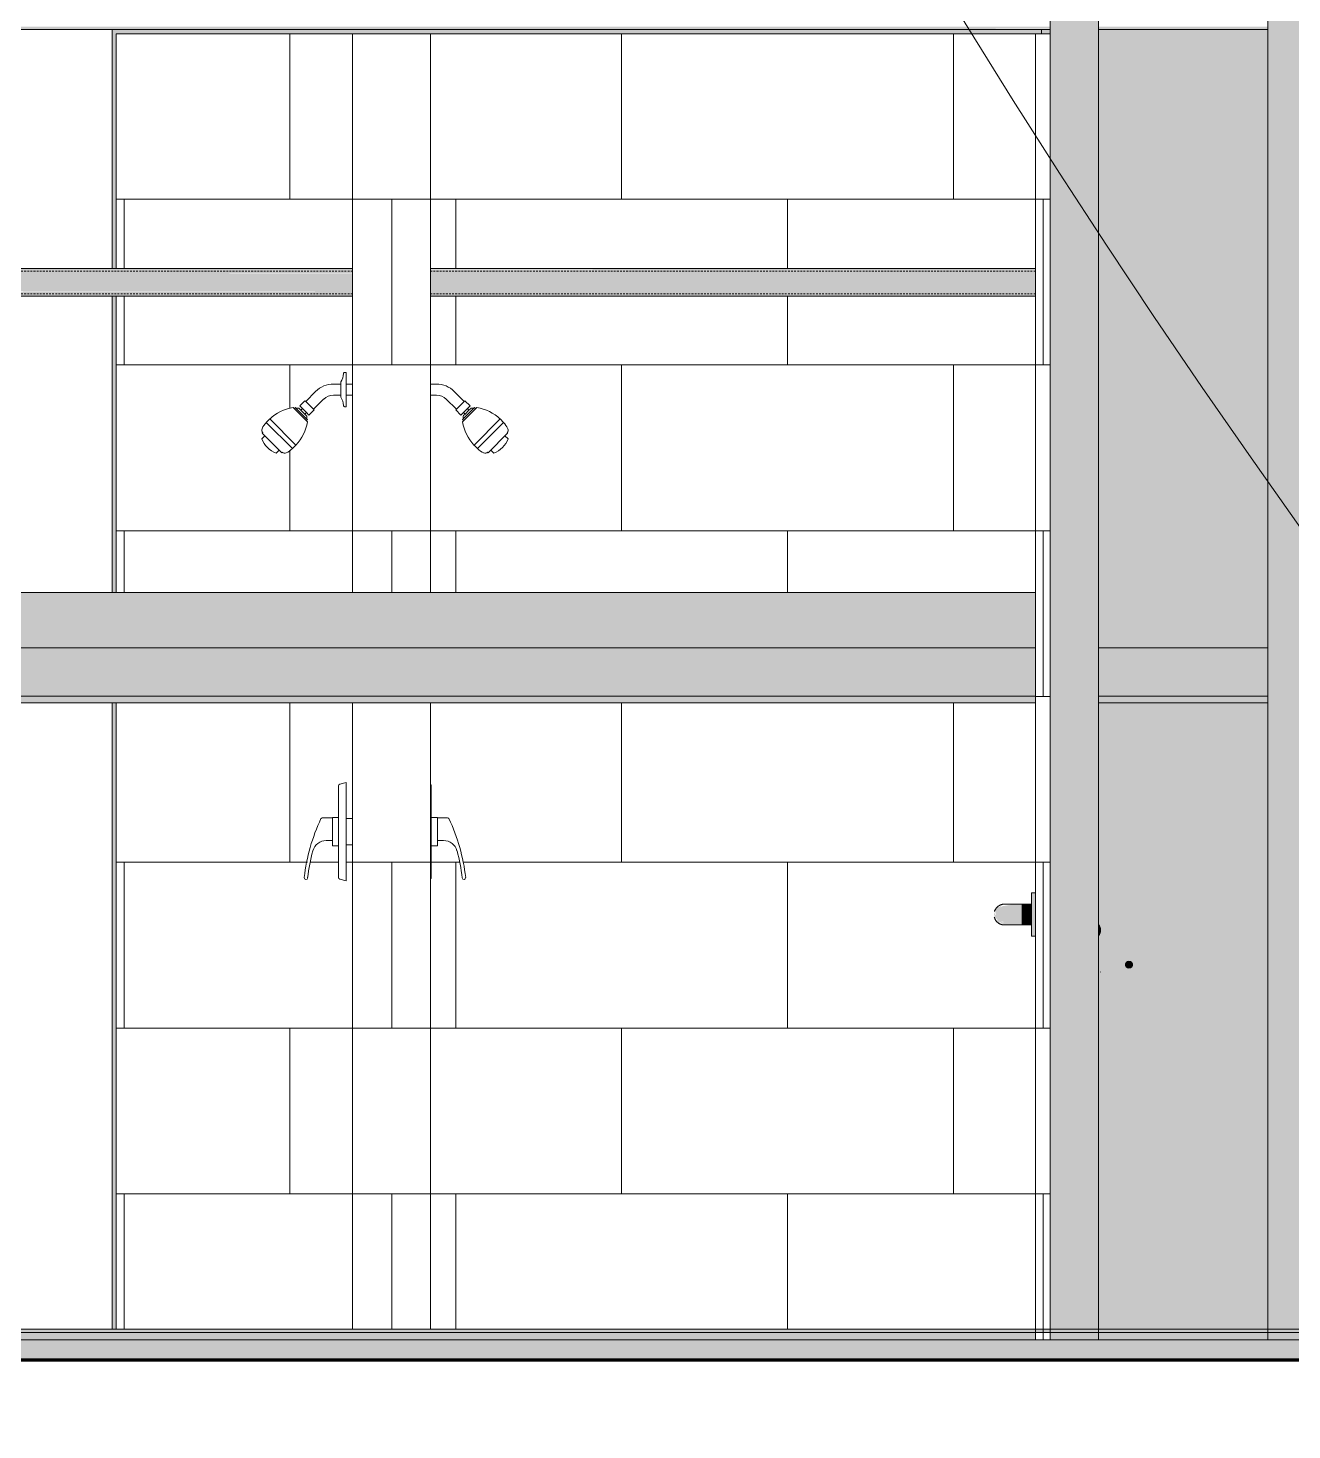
# Model space of a CAD drawing. Header units: inches. Extents: x 20426 to 36845, y -248 to 750.
# Drawn here: x 27361.4 to 27452.8, y -5.1 to 96.4 of the extents above; entities that cross this region are included whole.
import ezdxf

# ---------------------------------------------------------------- set-up
doc = ezdxf.new("R2010")
doc.units = ezdxf.units.IN
doc.header["$MEASUREMENT"] = 0
for name, pattern in [('Grid Line 1_2_', [0.875, 0.5, -0.125, 0.125, -0.125]), ('Grid Line 1_2__2_', [0.875, 0.5, -0.125, 0.125, -0.125]), ('Hidden 1_8__2_', [0.1875, 0.125, -0.0625])]:
    doc.linetypes.add(name, pattern=pattern)
for name, color, linetype, lineweight in [('A-FLOR-LEVL', 51, 'Continuous', 9), ('A-GLAZ-CWMG', 51, 'Continuous', 9), ('A-WALL-PATT', 111, 'Continuous', 13), ('C-TOPO', 7, 'Continuous', 9), ('G-ANNO-TEXT', 231, 'Continuous', 9), ('I-WALL', 2, 'Continuous', 13), ('P-SANR-FIXT', 6, 'Continuous', 9), ('Q-SPCQ', 91, 'Continuous', 9), ('S-BEAM', 12, 'Continuous', 9)]:
    doc.layers.add(name, color=color, linetype=linetype, lineweight=lineweight)
pattern_1 = [(0, (27368.28, 12), (-48, 24), [48, 0, 0, 0]), (90, (27392.28, 0), (-48, 3e-15), [12, -12]), (90, (27380.28, 12), (-48, 3e-15), [12, -12]), (90, (27404.28, 12), (-48, 3e-15), [12, -12]), (0, (27368.28, 24), (-48, 24), [48, 0, 0, 0]), (90, (27416.28, 0), (-48, 3e-15), [12, -12])]

# ---------------------------------------------------------------- blocks, each defined once
blk = doc.blocks.new('817_Grab_Bars - 8170-001240-25748-Elevation - South')
at = {"layer": 'Q-SPCQ'}
for points in [[(25395.89, 30.69), (25395.89, 33.81), (25395.61, 33.81), (25395.61, 30.69)], [(25394.89, 32.25), (25395.61, 32.25), (25395.61, 33), (25394.89, 32.97), (25394.89, 32.44)], [(25395.61, 31.5), (25395.61, 32.25), (25394.89, 32.25), (25394.89, 31.5)]]:
    blk.add_hatch(color=9, dxfattribs=at).paths.add_polyline_path(points, flags=0)
h = blk.add_hatch(color=9, dxfattribs=at)
h.paths.add_polyline_path([(25394.89, 32.25), (25394.89, 32.97), (25394.17, 32.97), (25393.49, 32.85), (25393.34, 32.77), (25393.42, 32.89), (25393.19, 32.8), (25393.04, 32.67), (25392.97, 32.48), (25393.04, 32.25), (25394.66, 32.25)], flags=0)
h.paths.add_polyline_path([(25392.97, 32.25), (25392.92, 32.44), (25392.89, 32.25)], flags=0)
h = blk.add_hatch(color=9, dxfattribs=at)
h.paths.add_polyline_path([(25392.96, 32.25), (25392.89, 32.25), (25392.92, 32.06), (25392.96, 32.24)], flags=0)
h.paths.add_polyline_path([(25393.07, 31.85), (25393.05, 32.02), (25393.14, 31.89)], flags=0)
h.paths.add_polyline_path([(25393.99, 31.5), (25394.15, 31.54), (25394.89, 31.53), (25394.89, 32.25), (25392.96, 32.25), (25392.96, 32.01), (25393.29, 31.63), (25393.34, 31.63), (25393.29, 31.74), (25393.58, 31.54), (25393.81, 31.55)], flags=0)
h.paths.add_polyline_path([(25393.56, 31.66), (25393.42, 31.75), (25393.57, 31.74)], flags=0)
at = {"layer": 'Q-SPCQ', "color": 250}
for p, q in [((25395.89, 33.81), (25395.61, 33.81)), ((25395.61, 30.69), (25395.61, 33.81)), ((25395.61, 33), (25394.89, 33)), ((25394.89, 31.5), (25395.61, 31.5)), ((25395.61, 30.69), (25395.89, 30.69))]:
    blk.add_line(p, q, dxfattribs=at)
at = {"layer": 'Q-SPCQ', "color": 250, "flags": 128}
for points in [[(25392.92, 32.46), (25392.93, 32.49), (25392.94, 32.51), (25392.95, 32.54), (25392.96, 32.57), (25392.97, 32.6), (25392.99, 32.62), (25393, 32.65), (25393.02, 32.67), (25393.04, 32.7), (25393.06, 32.72), (25393.08, 32.74), (25393.1, 32.77), (25393.12, 32.79), (25393.14, 32.81), (25393.16, 32.83), (25393.19, 32.85), (25393.21, 32.86), (25393.23, 32.88), (25393.26, 32.9), (25393.29, 32.91), (25393.31, 32.93), (25393.34, 32.94), (25393.37, 32.95), (25393.4, 32.96), (25393.43, 32.97), (25393.45, 32.98), (25393.48, 32.98), (25393.51, 32.99), (25393.54, 32.99), (25393.57, 33), (25393.6, 33), (25393.63, 33), (25393.64, 33)], [(25393.64, 33), (25393.64, 33), (25393.64, 33), (25393.65, 33), (25393.66, 33), (25393.67, 33), (25393.68, 33), (25393.69, 33), (25393.7, 33), (25393.72, 33), (25393.74, 33), (25393.76, 33), (25393.78, 33), (25393.81, 33), (25393.83, 33), (25393.86, 33), (25393.89, 33), (25393.92, 33), (25393.95, 33), (25393.98, 33), (25394.02, 33), (25394.06, 33), (25394.09, 33), (25394.13, 33), (25394.17, 33), (25394.21, 33), (25394.26, 33), (25394.3, 33), (25394.35, 33), (25394.39, 33), (25394.44, 33), (25394.48, 33), (25394.53, 33), (25394.58, 33), (25394.63, 33), (25394.68, 33), (25394.73, 33), (25394.78, 33), (25394.83, 33), (25394.88, 33), (25394.89, 33)], [(25394.89, 33), (25394.84, 33), (25394.79, 33), (25394.74, 33), (25394.69, 33), (25394.64, 33), (25394.59, 33), (25394.54, 33), (25394.5, 33), (25394.45, 33), (25394.4, 33), (25394.36, 33), (25394.31, 33), (25394.27, 33), (25394.23, 33), (25394.18, 33), (25394.14, 33), (25394.1, 33), (25394.07, 33), (25394.03, 33), (25393.99, 33), (25393.96, 33), (25393.93, 33), (25393.9, 33), (25393.87, 33), (25393.84, 33), (25393.81, 33), (25393.79, 33), (25393.77, 33), (25393.74, 33), (25393.73, 33), (25393.71, 33), (25393.69, 33), (25393.68, 33), (25393.67, 33), (25393.66, 33), (25393.65, 33), (25393.65, 33), (25393.64, 33), (25393.64, 33)], [(25393.64, 31.5), (25393.61, 31.5), (25393.58, 31.5), (25393.55, 31.51), (25393.52, 31.51), (25393.49, 31.51), (25393.46, 31.52), (25393.43, 31.53), (25393.4, 31.54), (25393.38, 31.55), (25393.35, 31.56), (25393.32, 31.57), (25393.29, 31.58), (25393.27, 31.6), (25393.24, 31.61), (25393.22, 31.63), (25393.19, 31.65), (25393.17, 31.67), (25393.15, 31.69), (25393.12, 31.71), (25393.1, 31.73), (25393.08, 31.75), (25393.06, 31.77), (25393.04, 31.8), (25393.03, 31.82), (25393.01, 31.84), (25392.99, 31.87), (25392.98, 31.9), (25392.97, 31.92), (25392.95, 31.95), (25392.94, 31.98), (25392.93, 32.01), (25392.92, 32.03), (25392.91, 32.06)], [(25394.89, 31.5), (25394.84, 31.5), (25394.79, 31.5), (25394.74, 31.5), (25394.69, 31.5), (25394.64, 31.5), (25394.59, 31.5), (25394.54, 31.5), (25394.5, 31.5), (25394.45, 31.5), (25394.4, 31.5), (25394.36, 31.5), (25394.31, 31.5), (25394.27, 31.5), (25394.23, 31.5), (25394.18, 31.5), (25394.14, 31.5), (25394.1, 31.5), (25394.07, 31.5), (25394.03, 31.5), (25393.99, 31.5), (25393.96, 31.5), (25393.93, 31.5), (25393.9, 31.5), (25393.87, 31.5), (25393.84, 31.5), (25393.81, 31.5), (25393.79, 31.5), (25393.77, 31.5), (25393.74, 31.5), (25393.73, 31.5), (25393.71, 31.5), (25393.69, 31.5), (25393.68, 31.5), (25393.67, 31.5), (25393.66, 31.5), (25393.65, 31.5), (25393.65, 31.5), (25393.64, 31.5), (25393.64, 31.5)], [(25393.64, 31.5), (25393.64, 31.5), (25393.64, 31.5), (25393.65, 31.5), (25393.66, 31.5), (25393.67, 31.5), (25393.68, 31.5), (25393.69, 31.5), (25393.7, 31.5), (25393.72, 31.5), (25393.74, 31.5), (25393.76, 31.5), (25393.78, 31.5), (25393.81, 31.5), (25393.83, 31.5), (25393.86, 31.5), (25393.89, 31.5), (25393.92, 31.5), (25393.95, 31.5), (25393.98, 31.5), (25394.02, 31.5), (25394.06, 31.5), (25394.09, 31.5), (25394.13, 31.5), (25394.17, 31.5), (25394.21, 31.5), (25394.26, 31.5), (25394.3, 31.5), (25394.35, 31.5), (25394.39, 31.5), (25394.44, 31.5), (25394.48, 31.5), (25394.53, 31.5), (25394.58, 31.5), (25394.63, 31.5), (25394.68, 31.5), (25394.73, 31.5), (25394.78, 31.5), (25394.83, 31.5), (25394.88, 31.5), (25394.89, 31.5)]]:
    blk.add_lwpolyline(points, dxfattribs=at)
blk = doc.blocks.new('Drinking_Fountain-Haws_Corporation-Wall_Mounted_1119 - 1119-321659-Elevation - South')
at = {"layer": 'P-SANR-FIXT'}
for points in [[(25505.64, 30.73), (25505.76, 30.95), (25505.76, 31.3), (25505.64, 31.52), (25505.64, 31.24)], [(25507.85, 28.37), (25507.85, 28.87), (25507.63, 28.75), (25507.63, 28.5)], [(25507.85, 28.37), (25508.07, 28.5), (25508.07, 28.75), (25507.85, 28.87), (25507.85, 28.62)]]:
    blk.add_hatch(color=32, dxfattribs=at).paths.add_polyline_path(points, flags=0)
h = blk.add_hatch(color=32, dxfattribs=at)
h.paths.add_polyline_path([(25507.79, 28.38), (25507.75, 28.44), (25507.67, 28.45)], flags=0)
h.paths.add_polyline_path([(25507.89, 28.4), (25507.98, 28.41), (25508.07, 28.5)], flags=0)
h.paths.add_polyline_path([(25508.07, 28.5), (25508.1, 28.62), (25508.07, 28.62)], flags=0)
at = {"layer": 'P-SANR-FIXT', "color": 250}
blk.add_line((25505.79, 28.1), (25505.79, 28.09), dxfattribs=at)
for centre, radius, start, end in [((25505.1, 31.12), 0.688, 322.5857, 37.4143), ((25507.85, 28.62), 0.25, 90, 270), ((25507.85, 28.62), 0.25, 150, 210), ((25507.85, 28.62), 0.25, 90, 135), ((25507.85, 28.62), 0.25, 225, 270), ((25507.85, 28.62), 0.25, 45, 90), ((25507.85, 28.62), 0.25, 270, 90), ((25507.85, 28.62), 0.25, 270, 315), ((25507.85, 28.62), 0.25, 330, 30)]:
    blk.add_arc(centre, radius, start, end, dxfattribs=at)
blk = doc.blocks.new('HSS-Hollow Structural Section - HSS2X2X3_16-322122-Elevation - South')
at = {"layer": 'S-BEAM'}
h = blk.add_hatch(color=9, dxfattribs=at)
h.paths.add_polyline_path([(25344.2, 78.65), (25344.2, 79), (25340.37, 78.94), (25340.37, 78.65)], flags=0)
h.paths.add_polyline_path([(25353.06, 78.65), (25395.89, 78.7), (25395.89, 79), (25349.83, 78.95), (25349.83, 78.65)], flags=0)
h.paths.add_polyline_path([(25407.89, 78.65), (25451.67, 78.68), (25451.67, 79), (25407.89, 78.95), (25407.89, 78.7)], flags=0)
h.paths.add_polyline_path([(25465.37, 78.65), (25501.08, 78.65), (25501.08, 79), (25457.3, 78.95), (25457.3, 78.65)], flags=0)
h = blk.add_hatch(color=9, dxfattribs=at)
h.paths.add_polyline_path([(25344.2, 77.35), (25344.2, 78.65), (25340.37, 78.65), (25340.37, 77.35)], flags=0)
h.paths.add_polyline_path([(25349.83, 77.35), (25395.89, 77.35), (25395.89, 78.65), (25349.83, 78.65)], flags=0)
h.paths.add_polyline_path([(25407.89, 77.35), (25451.67, 77.35), (25451.67, 78.65), (25407.89, 78.65)], flags=0)
h.paths.add_polyline_path([(25457.3, 77.35), (25501.08, 77.35), (25501.08, 78.65), (25457.3, 78.65)], flags=0)
h = blk.add_hatch(color=9, dxfattribs=at)
h.paths.add_polyline_path([(25344.2, 77), (25344.2, 77.35), (25340.37, 77.33), (25340.37, 77)], flags=0)
h.paths.add_polyline_path([(25353.06, 77), (25395.89, 77.05), (25395.89, 77.35), (25349.83, 77.33), (25349.83, 77)], flags=0)
h.paths.add_polyline_path([(25413.53, 77), (25451.67, 77.05), (25451.67, 77.35), (25407.89, 77.3), (25407.89, 77)], flags=0)
h.paths.add_polyline_path([(25457.3, 77), (25501.08, 77.05), (25501.08, 77.35), (25457.3, 77.35), (25457.3, 77)], flags=0)
at = {"layer": 'S-BEAM', "color": 250}
for p, q in [((25344.2, 79), (25340.37, 79)), ((25395.89, 79), (25349.83, 79)), ((25451.67, 79), (25407.89, 79)), ((25501.08, 79), (25457.3, 79)), ((25340.37, 77), (25344.2, 77)), ((25349.83, 77), (25395.89, 77)), ((25407.89, 77), (25451.67, 77)), ((25457.3, 77), (25501.08, 77))]:
    blk.add_line(p, q, dxfattribs=at)
at = {"layer": 'S-BEAM', "color": 250, "linetype": 'Hidden 1_8__2_'}
for p, q in [((25344.2, 78.83), (25340.37, 78.83)), ((25395.89, 78.83), (25349.83, 78.83)), ((25451.67, 78.83), (25407.89, 78.83)), ((25501.08, 78.83), (25457.3, 78.83)), ((25344.2, 77.17), (25340.37, 77.17)), ((25395.89, 77.17), (25349.83, 77.17)), ((25451.67, 77.17), (25407.89, 77.17)), ((25501.08, 77.17), (25457.3, 77.17))]:
    blk.add_line(p, q, dxfattribs=at)
blk = doc.blocks.new('Plate - 1_2X6-187692-Elevation - South')
at = {"layer": 'S-BEAM'}
blk.add_hatch(color=55, dxfattribs=at).paths.add_polyline_path([(25349.83, 51.55), (25501.08, 51.55), (25501.08, 55.55), (25349.83, 55.55)], flags=0)
at = {"layer": 'S-BEAM', "color": 250}
for p, q in [((25349.83, 51.55), (25349.83, 55.55)), ((25349.83, 55.55), (25501.08, 55.55))]:
    blk.add_line(p, q, dxfattribs=at)
blk = doc.blocks.new('Shower-Unit-Zurn-Z7301-SS-MT-DV2P-HW - Z7301-SS-MT-DV2P-HW-V48-Elevation - South')
at = {"layer": 'P-SANR-FIXT', "color": 250}
for p, q in [((25457.3, 70.65), (25457.73, 70.65)), ((25459.03, 70.11), (25459.75, 69.39)), ((25457.74, 69.85), (25457.3, 69.85)), ((25459.19, 68.82), (25458.45, 69.56)), ((25459.75, 69.39), (25459.19, 68.82)), ((25459.75, 69.39), (25459.8, 69.43)), ((25459.8, 69.43), (25460.17, 69.06)), ((25460.17, 69.06), (25459.98, 68.87)), ((25459.14, 68.77), (25459.19, 68.82)), ((25459.51, 68.4), (25459.14, 68.77)), ((25459.71, 68.59), (25459.51, 68.4)), ((25459.63, 68.09), (25459.71, 68.16)), ((25459.72, 68), (25459.63, 68.09)), ((25459.63, 67.91), (25459.72, 68)), ((25459.71, 68.59), (25459.98, 68.87)), ((25460.41, 68.86), (25459.71, 68.16)), ((25459.82, 68.48), (25459.71, 68.59)), ((25459.71, 68.37), (25459.82, 68.48)), ((25460.57, 68.86), (25459.72, 68)), ((25459.82, 68.48), (25460.09, 68.75)), ((25459.98, 68.87), (25460.09, 68.75)), ((25460.09, 68.75), (25460.2, 68.86)), ((25460.41, 68.86), (25460.49, 68.94)), ((25462.35, 68.12), (25460.46, 66.23)), ((25460.49, 68.94), (25460.57, 68.86)), ((25460.57, 68.86), (25460.66, 68.95)), ((25462.35, 68.12), (25462.6, 67.87)), ((25462.6, 67.87), (25460.71, 65.98)), ((25462.89, 67.1), (25462.7, 66.91)), ((25462.86, 67.13), (25462.89, 67.1)), ((25460.71, 65.98), (25460.46, 66.23)), ((25461.67, 65.87), (25462.7, 66.91)), ((25462.7, 66.91), (25462.93, 66.68)), ((25461.48, 65.68), (25461.44, 65.72)), ((25461.67, 65.87), (25461.48, 65.68)), ((25461.89, 65.65), (25461.67, 65.87)), ((25457.37, 41.56), (25457.37, 39.28)), ((25457.37, 39.28), (25457.37, 37.22)), ((25457.37, 39.28), (25457.82, 39.28)), ((25457.82, 39.28), (25457.82, 39.25)), ((25457.82, 39.25), (25457.82, 37.61)), ((25457.82, 39.25), (25458.55, 39.25)), ((25458.26, 37.61), (25457.82, 37.61)), ((25457.82, 37.61), (25457.82, 37.22)), ((25457.82, 37.22), (25457.37, 37.22)), ((25457.37, 37.22), (25457.37, 34.94))]:
    blk.add_line(p, q, dxfattribs=at)
for centre, radius, start, end in [((25457.73, 68.81), 1.84, 45, 90), ((25457.74, 68.85), 1, 45, 90), ((25459.81, 68.27), 0.147, 135, 225), ((25460.31, 68.76), 0.147, 45, 135), ((25460.13, 65.73), 3.26, 47.0133, 80.5508), ((25462.84, 68.45), 3.26, 189.4492, 222.9867), ((25461.62, 66.86), 1.4, 23.4945, 45.9141), ((25462.67, 67.31), 0.259, 315.4477, 23.757), ((25461.72, 66.95), 1.4, 224.0859, 246.5055), ((25461.29, 67.28), 1.74, 290.1231, 339.8769), ((25461.26, 65.9), 0.259, 246.243, 314.5523), ((25457.24, 41.56), 0.125, 0, 58.9984), ((25458.55, 39.15), 0.1, 25.135, 90), ((25446.17, 33.34), 13.78, 6.6597, 25.135), ((25458.26, 36.61), 1, 15.1223, 90), ((25446.17, 33.34), 13.53, 6.6597, 15.1223), ((25457.24, 34.94), 0.125, 300.8, 0), ((25459.73, 34.92), 0.125, 186.6597, 6.6597)]:
    blk.add_arc(centre, radius, start, end, dxfattribs=at)
blk = doc.blocks.new('Shower-Unit-Zurn-Z7301-SS-MT-DV2P-HW - Z7301-SS-MT-DV2P-HW-V49-Elevation - South')
at = {"layer": 'P-SANR-FIXT', "color": 250}
for p, q in [((25451.2, 71.49), (25451.1, 71.49)), ((25451.2, 70.65), (25451.2, 71.49)), ((25449, 70.11), (25448.28, 69.39)), ((25450.82, 70.65), (25450.3, 70.65)), ((25450.82, 70.8), (25450.82, 70.65)), ((25450.82, 70.65), (25450.82, 69.85)), ((25451.2, 70.65), (25451.2, 69.85)), ((25451.67, 70.65), (25451.2, 70.65)), ((25448.23, 69.43), (25447.86, 69.06)), ((25447.86, 69.06), (25448.05, 68.87)), ((25448.28, 69.39), (25448.23, 69.43)), ((25448.28, 69.39), (25448.84, 68.82)), ((25448.84, 68.82), (25449.58, 69.56)), ((25450.29, 69.85), (25450.82, 69.85)), ((25450.82, 69.85), (25450.82, 69.7)), ((25451.1, 69.01), (25451.2, 69.01)), ((25451.2, 69.85), (25451.67, 69.85)), ((25451.2, 69.01), (25451.2, 69.85)), ((25445.68, 68.12), (25445.43, 67.87)), ((25445.68, 68.12), (25447.57, 66.23)), ((25447.46, 68.86), (25447.37, 68.95)), ((25447.54, 68.94), (25447.46, 68.86)), ((25447.46, 68.86), (25448.31, 68)), ((25447.62, 68.86), (25447.54, 68.94)), ((25447.62, 68.86), (25448.32, 68.16)), ((25447.94, 68.75), (25447.83, 68.86)), ((25448.05, 68.87), (25447.94, 68.75)), ((25448.21, 68.48), (25447.94, 68.75)), ((25448.33, 68.59), (25448.05, 68.87)), ((25448.21, 68.48), (25448.33, 68.59)), ((25448.32, 68.37), (25448.21, 68.48)), ((25448.31, 68), (25448.4, 68.09)), ((25448.4, 67.91), (25448.31, 68)), ((25448.4, 68.09), (25448.32, 68.16)), ((25448.33, 68.59), (25448.52, 68.4)), ((25448.52, 68.4), (25448.89, 68.77)), ((25448.89, 68.77), (25448.84, 68.82)), ((25445.17, 67.13), (25445.14, 67.1)), ((25445.14, 67.1), (25445.33, 66.91)), ((25445.43, 67.87), (25447.32, 65.98)), ((25445.33, 66.91), (25445.1, 66.68)), ((25446.36, 65.87), (25445.33, 66.91)), ((25447.32, 65.98), (25447.57, 66.23)), ((25446.14, 65.65), (25446.36, 65.87)), ((25446.36, 65.87), (25446.55, 65.68)), ((25446.55, 65.68), (25446.59, 65.72)), ((25451.2, 41.81), (25450.75, 41.68)), ((25451.2, 39.19), (25451.2, 41.81)), ((25450.66, 41.56), (25450.66, 39.28)), ((25450.21, 39.25), (25449.48, 39.25)), ((25450.21, 39.28), (25450.21, 39.25)), ((25450.66, 39.28), (25450.21, 39.28)), ((25450.21, 39.25), (25450.21, 37.61)), ((25450.66, 39.28), (25450.66, 37.22)), ((25451.67, 39.19), (25451.2, 39.19)), ((25451.2, 39.19), (25451.2, 37.3)), ((25449.77, 37.61), (25450.21, 37.61)), ((25450.21, 37.61), (25450.21, 37.22)), ((25450.21, 37.22), (25450.66, 37.22)), ((25450.66, 37.22), (25450.66, 34.94)), ((25451.2, 37.3), (25451.67, 37.3)), ((25451.2, 34.69), (25451.2, 37.3)), ((25450.75, 34.82), (25451.2, 34.69))]:
    blk.add_line(p, q, dxfattribs=at)
for centre, radius, start, end in [((25450, 71.39), 1.01, 324.2994, 0.8353), ((25451.1, 71.4), 0.0851, 90, 180.108), ((25450.3, 68.81), 1.84, 90, 135), ((25450.29, 68.85), 1, 90, 135), ((25450, 69.11), 1.01, 359.1647, 35.7006), ((25451.1, 69.1), 0.0851, 179.892, 270), ((25447.9, 65.73), 3.26, 99.4492, 132.9867), ((25447.72, 68.76), 0.147, 45, 135), ((25448.22, 68.27), 0.147, 315, 45), ((25445.36, 67.31), 0.259, 156.243, 224.5523), ((25446.41, 66.86), 1.4, 134.0859, 156.5055), ((25445.19, 68.45), 3.26, 317.0133, 350.5508), ((25446.74, 67.28), 1.74, 200.1231, 249.8769), ((25446.31, 66.95), 1.4, 293.4945, 315.9141), ((25446.77, 65.9), 0.259, 225.4477, 293.757), ((25450.79, 41.56), 0.125, 106.2519, 180), ((25461.86, 33.34), 13.78, 154.865, 173.3403), ((25449.48, 39.15), 0.1, 90, 154.865), ((25449.77, 36.61), 1, 90, 164.8777), ((25461.86, 33.34), 13.53, 164.8777, 173.3403), ((25448.3, 34.92), 0.125, 173.3403, 353.3403), ((25450.79, 34.94), 0.125, 180, 254)]:
    blk.add_arc(centre, radius, start, end, dxfattribs=at)
blk = doc.blocks.new('Locker Rooms and Restrooms_rvt-2-Elevation - South')
at = {"layer": 'A-WALL-PATT', "lineweight": 9}
h = blk.add_hatch(dxfattribs=at)
h.set_pattern_fill('FP_19', color=27, style=0, pattern_type=2)
h.set_pattern_definition(pattern_1)
h.paths.add_polyline_path([(25434.58, 2.24), (25435.64, 2.24), (25435.64, 47.57), (25434.58, 47.57), (25434.58, 17.88)], flags=0)
h.paths.add_polyline_path([(25435.64, 55.55), (25435.64, 77), (25434.58, 77), (25434.58, 55.55)], flags=0)
h.paths.add_polyline_path([(25434.58, 79), (25435.64, 79), (25435.64, 96), (25434.58, 96), (25434.58, 81.35)], flags=0)
h = blk.add_hatch(dxfattribs=at)
h.set_pattern_fill('FP_19', color=27, style=0, pattern_type=2)
h.set_pattern_definition(pattern_1)
h.paths.add_polyline_path([(25435.64, 2.24), (25451.67, 2.24), (25451.67, 37.3), (25451.2, 37.3), (25451.2, 34.69), (25450.75, 34.82), (25450.66, 34.94), (25450.66, 37.22), (25450.21, 37.22), (25450.21, 37.61), (25449.51, 37.57), (25449.19, 37.41), (25449.05, 37.3), (25448.9, 37.11), (25448.8, 36.87), (25448.58, 35.9), (25448.42, 34.91), (25448.17, 34.94), (25448.72, 37.41), (25449.39, 39.19), (25449.48, 39.25), (25450.66, 39.28), (25450.66, 41.56), (25450.75, 41.68), (25451.2, 41.81), (25451.2, 39.19), (25451.67, 39.19), (25451.67, 47.57), (25435.64, 47.57), (25435.64, 17.88)], flags=0)
h.paths.add_polyline_path([(25498.25, 31.85), (25498.33, 31.89), (25498.24, 32), (25498.25, 31.89)], flags=0)
h.paths.add_polyline_path([(25457.3, 2.24), (25501.08, 2.24), (25501.08, 30.69), (25500.8, 30.69), (25500.8, 31.5), (25498.74, 31.56), (25498.53, 31.63), (25498.47, 31.63), (25498.33, 31.74), (25498.15, 32.06), (25498.1, 32.06), (25498.11, 32.42), (25498.16, 32.25), (25498.23, 32.25), (25498.18, 32.53), (25498.3, 32.73), (25498.5, 32.85), (25498.57, 32.85), (25498.61, 32.81), (25499.04, 32.98), (25499.08, 32.94), (25499.93, 32.98), (25500.8, 33), (25500.8, 33.81), (25501.08, 33.81), (25501.08, 47.57), (25457.3, 47.57), (25457.3, 41.66), (25457.37, 41.56), (25457.37, 39.28), (25458.55, 39.25), (25458.64, 39.19), (25459.46, 36.95), (25459.86, 34.94), (25459.6, 34.94), (25459.42, 36.04), (25459.13, 37.11), (25458.84, 37.41), (25458.64, 37.52), (25458.52, 37.57), (25457.82, 37.61), (25457.82, 37.22), (25457.37, 37.22), (25457.37, 34.94), (25457.3, 34.84), (25457.3, 17.88)], flags=0)
h.paths.add_polyline_path([(25498.74, 31.66), (25498.74, 31.74), (25498.66, 31.71)], flags=0)
h.paths.add_polyline_path([(25501.08, 55.55), (25501.08, 77), (25457.3, 77), (25457.3, 70.65), (25458, 70.61), (25458.2, 70.59), (25458.65, 70.4), (25459.19, 69.95), (25459.79, 69.43), (25459.8, 69.43), (25460.17, 69.06), (25459.99, 68.86), (25460.12, 68.78), (25460.2, 68.86), (25460.58, 68.86), (25460.66, 68.95), (25461.28, 68.78), (25461.84, 68.5), (25462.61, 67.85), (25462.91, 67.42), (25462.78, 67.01), (25462.7, 66.91), (25462.93, 66.68), (25462.7, 66.28), (25462.35, 65.91), (25462.19, 65.8), (25461.89, 65.65), (25461.67, 65.87), (25461.44, 65.72), (25461.16, 65.66), (25460.71, 65.98), (25460.46, 66.23), (25460.07, 66.73), (25459.72, 67.58), (25459.63, 67.91), (25459.72, 68), (25459.75, 68.41), (25459.79, 68.51), (25459.71, 68.59), (25459.51, 68.4), (25459.15, 68.78), (25459.15, 68.86), (25458.2, 69.73), (25458, 69.82), (25457.3, 69.85), (25457.3, 55.55), (25499.93, 55.55)], flags=0)
h.paths.add_polyline_path([(25451.67, 55.55), (25451.67, 69.85), (25451.2, 69.85), (25451.2, 69.01), (25451.01, 69.1), (25450.93, 69.51), (25450.82, 69.72), (25450.82, 69.85), (25450.03, 69.82), (25449.79, 69.72), (25449.38, 69.36), (25448.84, 68.82), (25448.89, 68.77), (25448.52, 68.4), (25448.31, 68.58), (25448.24, 68.45), (25448.32, 68.37), (25448.32, 67.99), (25448.4, 67.91), (25448.24, 67.3), (25447.96, 66.73), (25447.32, 65.98), (25446.87, 65.66), (25446.47, 65.8), (25446.36, 65.87), (25446.14, 65.65), (25445.68, 65.91), (25445.51, 66.05), (25445.25, 66.38), (25445.1, 66.68), (25445.33, 66.91), (25445.17, 67.13), (25445.12, 67.42), (25445.43, 67.87), (25445.68, 68.12), (25446.19, 68.5), (25447.03, 68.86), (25447.37, 68.95), (25447.46, 68.86), (25447.83, 68.86), (25447.96, 68.78), (25448.05, 68.87), (25447.86, 69.06), (25448.24, 69.43), (25448.31, 69.42), (25449, 70.11), (25449.58, 70.49), (25450.03, 70.61), (25450.74, 70.65), (25450.82, 70.65), (25450.82, 70.8), (25450.99, 71.19), (25451.01, 71.4), (25451.2, 71.49), (25451.2, 70.65), (25451.67, 70.65), (25451.67, 77), (25435.64, 77), (25435.64, 55.55), (25448.09, 55.55)], flags=0)
h.paths.add_polyline_path([(25451.67, 79), (25451.67, 96), (25435.64, 96), (25435.64, 79), (25448.09, 79)], flags=0)
h.paths.add_polyline_path([(25457.3, 79), (25501.08, 79), (25501.08, 96), (25457.3, 96), (25457.3, 81.35)], flags=0)
h = blk.add_hatch(dxfattribs=at)
h.set_pattern_fill('FP_26', color=27, style=0, pattern_type=2)
h.set_pattern_definition([(0, (27387.654, 12), (-48, 24), [48, 0, 0, 0]), (90, (27411.654, 0), (-48, 3e-15), [12, -12]), (90, (27399.654, 12), (-48, 3e-15), [12, -12]), (90, (27423.654, 12), (-48, 3e-15), [12, -12]), (0, (27387.654, 24), (-48, 24), [48, 0, 0, 0]), (90, (27435.654, 0), (-48, 3e-15), [12, -12])])
h.paths.add_polyline_path([(25451.67, 2.24), (25457.3, 2.24), (25457.3, 47.57), (25451.67, 47.57), (25451.67, 17.88)], flags=0)
h.paths.add_polyline_path([(25451.67, 55.55), (25457.3, 55.55), (25457.3, 96), (25451.67, 96), (25451.67, 56.94)], flags=0)
h = blk.add_hatch(dxfattribs=at)
h.set_pattern_fill('FP_20', color=27, style=0, pattern_type=2)
h.set_pattern_definition([(0, (27434.78, 12), (-48, 24), [48, 0, 0, 0]), (90, (27458.78, 0), (-48, 3e-15), [12, -12]), (90, (27446.78, 12), (-48, 3e-15), [12, -12]), (90, (27470.78, 12), (-48, 3e-15), [12, -12]), (0, (27434.78, 24), (-48, 24), [48, 0, 0, 0]), (90, (27482.78, 0), (-48, 3e-15), [12, -12])])
h.paths.add_polyline_path([(25501.08, 1.46), (25502.14, 1.46), (25502.14, 96), (25501.08, 96), (25501.08, 17.88)], flags=0)
at = {"layer": 'I-WALL', "lineweight": 5}
for points in [[(25502.14, 1.46), (25505.64, 1.46), (25505.64, 142.67), (25502.14, 142.67), (25502.14, 17.88)], [(25517.89, 1.46), (25521.39, 1.46), (25521.39, 142.67), (25517.89, 142.67), (25517.89, 17.88)]]:
    blk.add_hatch(color=254, dxfattribs=at).paths.add_polyline_path(points, flags=0)
h = blk.add_hatch(color=10, dxfattribs=at)
h.paths.add_polyline_path([(25434.27, 2.24), (25434.58, 2.24), (25434.58, 47.57), (25434.27, 47.57), (25434.27, 17.88)], flags=0)
h.paths.add_polyline_path([(25609.52, 2.24), (25609.46, 31.68), (25609.32, 31.64), (25609.26, 31.64), (25609.2, 31.6), (25609.2, 2.24)], flags=0)
h.paths.add_polyline_path([(25516.72, 2.24), (25517.89, 2.24), (25517.89, 47.57), (25505.64, 47.57), (25505.69, 31.47), (25505.76, 31.3), (25505.76, 30.95), (25505.64, 30.64), (25505.64, 2.24)], flags=0)
h.paths.add_polyline_path([(25507.85, 28.37), (25507.63, 28.54), (25507.6, 28.62), (25507.67, 28.8), (25507.87, 28.87), (25507.92, 28.87), (25508.07, 28.75), (25508.1, 28.62), (25508.07, 28.5), (25507.89, 28.4), (25507.87, 28.38)], flags=0)
h.paths.add_polyline_path([(25609.52, 32.61), (25609.52, 47.57), (25609.2, 47.57), (25609.21, 32.89), (25609.35, 32.88), (25609.46, 32.8), (25609.4, 32.77), (25609.48, 32.64)], flags=0)
h.paths.add_polyline_path([(25505.64, 51.55), (25517.89, 51.55), (25517.88, 96.32), (25505.64, 96.32), (25505.64, 55.55)], flags=0)
h.paths.add_polyline_path([(25609.2, 55.55), (25609.52, 55.55), (25609.52, 77), (25609.2, 77), (25609.2, 76.47)], flags=0)
h.paths.add_polyline_path([(25434.58, 55.55), (25434.58, 77), (25434.27, 77), (25434.27, 55.55)], flags=0)
h.paths.add_polyline_path([(25609.2, 79), (25609.52, 79), (25609.52, 96.32), (25522.02, 96.32), (25522.02, 96), (25609.2, 96), (25609.2, 81.35)], flags=0)
h.paths.add_polyline_path([(25434.58, 79), (25434.58, 96), (25501.52, 96), (25501.51, 96.32), (25434.27, 96.32), (25434.27, 79)], flags=0)
h.paths.add_polyline_path([(25460.9, 100.3), (25501.52, 100.3), (25501.52, 133.23), (25434.27, 133.23), (25434.27, 100.3), (25459.36, 100.3)], flags=0)
h.paths.add_polyline_path([(25569.05, 100.3), (25609.52, 100.3), (25609.52, 133.23), (25522.02, 133.23), (25522.02, 100.3), (25534.49, 100.3)], flags=0)
h.paths.add_polyline_path([(25505.64, 100.3), (25517.89, 100.3), (25517.89, 133.23), (25505.64, 133.23), (25505.64, 115.53)], flags=0)
h = blk.add_hatch(color=10, dxfattribs=at)
h.paths.add_polyline_path([(25501.52, 96), (25502.14, 96), (25502.14, 96.32), (25501.52, 96.32)], flags=0)
h.paths.add_polyline_path([(25502.09, 100.3), (25502.14, 100.3), (25502.14, 133.23), (25501.52, 133.23), (25501.52, 100.3)], flags=0)
at = {"layer": 'A-FLOR-LEVL', "linetype": 'Grid Line 1_2__2_'}
blk.add_line((21811.46, 0), (26492.82, 0), dxfattribs=at)
at = {"layer": 'I-WALL', "color": 130}
for p, q in [((25502.14, 1.46), (25502.14, 142.67)), ((25505.64, 142.67), (25505.64, 1.46)), ((25517.89, 1.46), (25517.89, 142.67)), ((25434.27, 96.33), (25434.27, 78.99)), ((25434.58, 78.99), (25434.58, 96)), ((25434.58, 96), (25435.64, 96)), ((25451.67, 96), (25435.64, 96)), ((25451.67, 55.55), (25451.67, 96)), ((25451.67, 96), (25457.3, 96)), ((25501.08, 96), (25457.3, 96)), ((25457.3, 96), (25457.3, 55.55)), ((25501.08, 1.46), (25501.08, 96)), ((25502.14, 96), (25501.08, 96)), ((25501.52, 96), (25501.52, 96.32)), ((25502.14, 96), (25502.14, 1.46)), ((25434.27, 77.01), (25434.27, 55.55)), ((25434.58, 55.55), (25434.58, 77.01)), ((25434.27, 47.57), (25434.27, 2.24)), ((25434.58, 2.24), (25434.58, 47.57)), ((25451.67, 2.24), (25451.67, 47.57)), ((25457.3, 47.57), (25457.3, 2.24))]:
    blk.add_line(p, q, dxfattribs=at)
at = {"color": 250, "lineweight": 9}
for name, p in [('HSS-Hollow Structural Section - HSS2X2X3_16-322122-Elevation - South', (0, 0)), ('Shower-Unit-Zurn-Z7301-SS-MT-DV2P-HW - Z7301-SS-MT-DV2P-HW-V49-Elevation - South', (0, 0)), ('Shower-Unit-Zurn-Z7301-SS-MT-DV2P-HW - Z7301-SS-MT-DV2P-HW-V48-Elevation - South', (0, 0)), ('Plate - 1_2X6-187692-Elevation - South', (0, 0)), ('817_Grab_Bars - 8170-001240-25748-Elevation - South', (105.19, 0)), ('Drinking_Fountain-Haws_Corporation-Wall_Mounted_1119 - 1119-321659-Elevation - South', (0, 0))]:
    blk.add_blockref(name, p, dxfattribs=at)
blk = doc.blocks.new('Girt_C - 8_D-1253506-Elevation - South')
at = {"layer": 'S-BEAM'}
h = blk.add_hatch(color=256, dxfattribs=at)
h.paths.add_polyline_path([(25534.49, 96.32), (25669.27, 96.36), (25669.27, 96.51), (25521.39, 96.51), (25521.39, 96.32)], flags=0)
h.paths.add_polyline_path([(24244.02, 96.32), (24244.02, 96.51), (24243.77, 96.46), (24243.77, 96.32)], flags=0)
h.paths.add_polyline_path([(25112.52, 96.32), (25112.52, 96.51), (25112.27, 96.51), (25112.27, 96.32)], flags=0)
h.paths.add_polyline_path([(25981.02, 96.32), (25981.02, 96.51), (25980.77, 96.51), (25980.77, 96.32)], flags=0)
h.paths.add_polyline_path([(25340.37, 96.32), (25502.14, 96.36), (25502.14, 96.51), (25340.37, 96.51), (25340.37, 96.33)], flags=0)
h.paths.add_polyline_path([(25836.27, 96.32), (25836.27, 96.51), (25836.02, 96.51), (25836.02, 96.32)], flags=0)
h.paths.add_polyline_path([(25517.89, 96.32), (25517.89, 96.51), (25505.64, 96.51), (25505.64, 96.32)], flags=0)
h.paths.add_polyline_path([(25797.58, 96.32), (25797.83, 96.35), (25797.83, 96.51), (25797.58, 96.51), (25797.58, 96.32)], flags=0)
h.paths.add_polyline_path([(23115.4, 96.32), (23333.21, 96.35), (23333.21, 96.51), (22948.59, 96.49), (22948.71, 96.4), (22949.01, 96.32), (23098.13, 96.32)], flags=0)
h.paths.add_polyline_path([(22810.7, 96.32), (22811.39, 96.35), (22811.39, 96.51), (22810.7, 96.49), (22810.7, 96.34)], flags=0)
h.paths.add_polyline_path([(22458.77, 96.32), (22458.77, 96.51), (22458.52, 96.5), (22458.52, 96.32)], flags=0)
h.paths.add_polyline_path([(23336.83, 96.32), (23337.08, 96.35), (23337.08, 96.51), (23336.83, 96.48), (23336.83, 96.34)], flags=0)
h.paths.add_polyline_path([(23375.52, 96.32), (23375.52, 96.51), (23375.27, 96.48), (23375.27, 96.32)], flags=0)
h.paths.add_polyline_path([(22941.02, 96.32), (22941.27, 96.35), (22941.27, 96.51), (22941.02, 96.49), (22941.02, 96.34)], flags=0)
h.paths.add_polyline_path([(23954.52, 96.32), (23954.52, 96.51), (23954.27, 96.47), (23954.27, 96.32)], flags=0)
h.paths.add_polyline_path([(22420.33, 96.32), (22420.33, 96.51), (22420.08, 96.5), (22420.08, 96.32)], flags=0)
h.paths.add_polyline_path([(22314.02, 96.32), (22314.02, 96.51), (22313.77, 96.5), (22313.77, 96.32)], flags=0)
for p, q in [((25340.37, 96.32), (25502.14, 96.32)), ((25505.64, 96.32), (25517.89, 96.32))]:
    blk.add_line(p, q, dxfattribs=at)
blk = doc.blocks.new('Rectangular Mullion - Profile_Polycarbonate_Lower-1272695-Elevation - South')
at = {"layer": 'A-GLAZ-CWMG'}
for points in [[(25669.27, 1.99), (25669.27, 2.24), (25340.37, 2.24), (25340.37, 1.99), (25638.16, 1.99)], [(25669.27, 0), (25669.27, 1.46), (25340.37, 1.46), (25340.37, 0), (25638.16, 0)]]:
    blk.add_hatch(color=256, dxfattribs=at).paths.add_polyline_path(points, flags=0)
h = blk.add_hatch(color=256, dxfattribs=at)
h.paths.add_polyline_path([(25505.64, 1.46), (25517.89, 1.46), (25517.89, 1.99), (25505.64, 1.99)], flags=0)
h.paths.add_polyline_path([(25344.42, 1.46), (25501.08, 1.46), (25501.08, 1.99), (25340.37, 1.99), (25340.37, 1.46)], flags=0)
h.paths.add_polyline_path([(25669.27, 1.46), (25669.27, 1.99), (25522.52, 1.99), (25522.52, 1.46), (25638.16, 1.46)], flags=0)
h.paths.add_polyline_path([(25521.39, 1.46), (25521.45, 1.46), (25521.45, 1.99), (25521.39, 1.99)], flags=0)
for p, q in [((25340.37, 2.24), (25669.27, 2.24)), ((25340.37, 1.99), (25669.27, 1.99)), ((25340.37, 1.46), (25669.27, 1.46))]:
    blk.add_line(p, q, dxfattribs=at)
blk = doc.blocks.new('Girt_C - 8_D-1278687-Elevation - South')
at = {"layer": 'S-BEAM'}
h = blk.add_hatch(color=256, dxfattribs=at)
h.paths.add_polyline_path([(25076.08, 51.37), (25110.27, 51.41), (25110.27, 51.55), (25076.08, 51.53), (25076.08, 51.41)], flags=0)
h.paths.add_polyline_path([(25522.52, 51.37), (25669.27, 51.37), (25669.27, 51.55), (25522.52, 51.51), (25522.52, 51.44)], flags=0)
h.paths.add_polyline_path([(25521.45, 51.37), (25521.45, 51.55), (25521.39, 51.51), (25521.39, 51.37)], flags=0)
h.paths.add_polyline_path([(25112.27, 51.37), (25112.52, 51.41), (25112.52, 51.55), (25112.27, 51.53), (25112.27, 51.41)], flags=0)
h.paths.add_polyline_path([(25517.89, 51.37), (25517.89, 51.55), (25505.64, 51.51), (25505.64, 51.37), (25517.21, 51.37)], flags=0)
h.paths.add_polyline_path([(25836.27, 51.37), (25836.27, 51.55), (25836.02, 51.52), (25836.02, 51.37)], flags=0)
h.paths.add_polyline_path([(25834.02, 51.37), (25834.02, 51.55), (25799.83, 51.52), (25799.83, 51.37), (25810.95, 51.37)], flags=0)
h.paths.add_polyline_path([(25501.08, 51.37), (25501.08, 51.55), (25340.37, 51.5), (25340.37, 51.37), (25499.93, 51.37)], flags=0)
h.paths.add_polyline_path([(25797.58, 51.37), (25797.83, 51.37), (25797.83, 51.55), (25797.58, 51.52), (25797.58, 51.45)], flags=0)
h = blk.add_hatch(color=256, dxfattribs=at)
h.paths.add_polyline_path([(25517.21, 48.05), (25517.89, 48.05), (25517.89, 51.37), (25505.64, 51.37), (25505.64, 48.05)], flags=0)
h.paths.add_polyline_path([(25085.23, 48.05), (25110.27, 48.05), (25110.27, 51.37), (25076.08, 51.37), (25076.08, 48.05)], flags=0)
h.paths.add_polyline_path([(25836.27, 48.05), (25836.27, 51.37), (25836.02, 51.37), (25836.02, 48.05)], flags=0)
h.paths.add_polyline_path([(25834.02, 48.05), (25834.02, 51.37), (25799.83, 51.37), (25799.83, 48.05), (25810.95, 48.05)], flags=0)
h.paths.add_polyline_path([(25112.27, 48.05), (25112.52, 48.05), (25112.52, 51.37), (25112.27, 51.37)], flags=0)
h.paths.add_polyline_path([(25797.83, 48.05), (25797.83, 51.37), (25797.58, 51.37), (25797.58, 48.05)], flags=0)
h.paths.add_polyline_path([(25340.37, 48.05), (25501.08, 48.05), (25501.08, 51.37), (25340.37, 51.37)], flags=0)
h.paths.add_polyline_path([(25669.27, 48.05), (25669.27, 51.37), (25522.52, 51.37), (25522.52, 48.05), (25655.44, 48.05)], flags=0)
h.paths.add_polyline_path([(25521.45, 48.05), (25521.45, 51.37), (25521.39, 51.37), (25521.39, 48.05)], flags=0)
h = blk.add_hatch(color=256, dxfattribs=at)
h.paths.add_polyline_path([(25517.21, 47.57), (25517.89, 47.57), (25517.89, 48.05), (25505.64, 48.05), (25505.64, 47.57)], flags=0)
h.paths.add_polyline_path([(25085.23, 47.57), (25110.27, 47.57), (25110.27, 48.05), (25076.08, 48.05), (25076.08, 47.57)], flags=0)
h.paths.add_polyline_path([(25836.27, 47.57), (25836.27, 48.05), (25836.02, 48.05), (25836.02, 47.57)], flags=0)
h.paths.add_polyline_path([(25834.02, 47.57), (25834.02, 48.05), (25799.83, 48.05), (25799.83, 47.57), (25810.95, 47.57)], flags=0)
h.paths.add_polyline_path([(25112.27, 47.57), (25112.52, 47.57), (25112.52, 48.05), (25112.27, 48.05)], flags=0)
h.paths.add_polyline_path([(25797.83, 47.57), (25797.83, 48.05), (25797.58, 48.05), (25797.58, 47.57)], flags=0)
h.paths.add_polyline_path([(25340.37, 47.57), (25501.08, 47.57), (25501.08, 48.05), (25340.37, 48.05)], flags=0)
h.paths.add_polyline_path([(25669.27, 47.57), (25669.27, 48.05), (25522.52, 48.05), (25522.52, 47.57), (25655.44, 47.57)], flags=0)
h.paths.add_polyline_path([(25521.45, 47.57), (25521.45, 48.05), (25521.39, 48.05), (25521.39, 47.57)], flags=0)
for p, q in [((25501.08, 51.55), (25340.37, 51.55)), ((25517.89, 51.55), (25505.64, 51.55)), ((25340.37, 48.05), (25501.08, 48.05)), ((25505.64, 48.05), (25517.89, 48.05)), ((25340.37, 47.57), (25501.08, 47.57)), ((25505.64, 47.57), (25517.89, 47.57))]:
    blk.add_line(p, q, dxfattribs=at)

msp = doc.modelspace()

# ---------------------------------------------------------------- hatches: boundary and pattern name
at = {"layer": 'A-WALL-PATT', "lineweight": 9}
h = msp.add_hatch(dxfattribs=at)
h.set_pattern_fill('FP_8', color=256, style=0, pattern_type=2)
h.set_pattern_definition([(90, (27190.19, 1159.75), (-193, -193), [48, -145]), (180, (27190.19, 1159.75), (-2e-14, -193), [96.25, -96.75]), (270, (27093.94, 1207.75), (-193, -193), [48, -145]), (180, (27190.19, 1207.75), (-2e-14, -193), [96.25, -96.75]), (270, (27093.69, 1207.75), (-193, -193), [48, -145]), (180, (27093.69, 1207.75), (-2e-14, -193), [96.25, -96.75]), (90, (26997.44, 1159.75), (-193, -193), [48, -145]), (180, (27093.69, 1159.75), (-2e-14, -193), [96.25, -96.75]), (90, (27142.19, 1208), (-193, -193), [48, -145]), (180, (27190.44, 1208), (-2e-14, -193), [48.25, -144.75]), (180, (27190.44, 1256), (-2e-14, -193), [48.25, -144.75]), (90, (27045.69, 1208), (-193, -193), [48, -145]), (180, (27141.94, 1208), (-2e-14, -193), [96.25, -96.75]), (270, (27141.94, 1256), (-193, -193), [48, -145]), (180, (27141.94, 1256), (-2e-14, -193), [96.25, -96.75]), (180, (27045.44, 1208), (-2e-14, -193), [48, -145]), (270, (27045.44, 1256), (-193, -193), [48, -145]), (180, (27045.44, 1256), (-2e-14, -193), [48, -145]), (90, (27190.19, 1256.25), (-193, -193), [48, -145]), (180, (27190.19, 1256.25), (-2e-14, -193), [96.25, -96.75]), (270, (27093.94, 1304.25), (-193, -193), [48, -145]), (180, (27190.19, 1304.25), (-2e-14, -193), [96.25, -96.75]), (270, (27093.69, 1304.25), (-193, -193), [48, -145]), (180, (27093.69, 1304.25), (-2e-14, -193), [96.25, -96.75]), (270, (26997.44, 1304.25), (-193, -193), [48, -145]), (180, (27093.69, 1256.25), (-2e-14, -193), [96.25, -96.75]), (90, (27142.19, 1304.5), (-193, -193), [48, -145]), (180, (27190.44, 1304.5), (-2e-14, -193), [48.25, -144.75]), (180, (27190.44, 1352.5), (-2e-14, -193), [48.25, -144.75]), (90, (27045.69, 1304.5), (-193, -193), [48, -145]), (180, (27141.94, 1304.5), (-2e-14, -193), [96.25, -96.75]), (270, (27141.94, 1352.5), (-193, -193), [48, -145]), (180, (27141.94, 1352.5), (-2e-14, -193), [96.25, -96.75]), (180, (27045.44, 1304.5), (-2e-14, -193), [48, -145]), (270, (27045.44, 1352.5), (-193, -193), [48, -145]), (180, (27045.44, 1352.5), (-2e-14, -193), [48, -145])])
h.paths.add_polyline_path([(27367.4353, 2.244), (27367.4353, 47.57168), (27341.0603, 47.57168), (27341.0603, 33.8125), (27341.34155, 33.8125), (27341.34155, 33), (27343.07807, 32.97133), (27343.77357, 32.81256), (27343.69975, 32.76635), (27343.8019, 32.61754), (27343.97642, 32.43368), (27344.03202, 32.43368), (27344.04397, 32.37403), (27344.03474, 32.05589), (27343.9909, 32.01416), (27343.66516, 31.63007), (27343.61637, 31.6401), (27343.55539, 31.64393), (27343.45636, 31.62543), (27343.39068, 31.58937), (27343.30971, 31.54544), (27342.5377, 31.52493), (27341.34155, 31.46875), (27341.34155, 30.6875), (27341.0603, 30.6875), (27341.0603, 2.244), (27363.98322, 2.244)], flags=0)
h.paths.add_polyline_path([(27582.0603, 2.244), (27588.2478, 2.244), (27588.2478, 47.57168), (27582.0603, 47.57168), (27582.0603, 41.79428), (27582.44778, 41.68133), (27582.5378, 41.56132), (27582.5378, 39.28202), (27583.72342, 39.25), (27583.81395, 39.19248), (27584.62508, 36.9468), (27585.0258, 34.9375), (27584.77301, 34.9375), (27584.59175, 36.04007), (27584.29679, 37.11394), (27584.01454, 37.41313), (27583.81395, 37.52438), (27583.69329, 37.57427), (27582.9878, 37.60823), (27582.9878, 37.221), (27582.5378, 37.221), (27582.5378, 34.93654), (27582.44725, 34.81638), (27582.0603, 34.6875), (27582.0603, 17.88446)], flags=0)
h.paths.add_polyline_path([(27576.4353, 2.244), (27576.4353, 37.305), (27576.3728, 37.305), (27576.3728, 34.6875), (27575.92334, 34.81638), (27575.8328, 34.93654), (27575.8328, 37.221), (27575.3828, 37.221), (27575.3828, 37.60823), (27574.67731, 37.57427), (27574.35606, 37.41313), (27574.22086, 37.305), (27574.07055, 37.10971), (27573.97035, 36.86911), (27573.74552, 35.89578), (27573.59311, 34.90851), (27573.3448, 34.9375), (27573.8908, 37.41313), (27574.56062, 39.195), (27574.64718, 39.25), (27575.8328, 39.28202), (27575.8328, 41.56132), (27575.92282, 41.68133), (27576.3728, 41.8125), (27576.3728, 39.195), (27576.4353, 39.195), (27576.4353, 47.57168), (27542.6853, 47.57168), (27542.6853, 32.61202), (27542.85098, 32.44411), (27542.90178, 32.41354), (27542.91897, 32.37403), (27542.90974, 32.05589), (27542.8659, 32.01416), (27542.6853, 31.68978), (27542.6853, 2.244), (27571.33322, 2.244)], flags=0)
h.paths.add_polyline_path([(27326.23593, 31.85434), (27326.31346, 31.89176), (27326.22012, 32.00494), (27326.23376, 31.875)], flags=0)
h.paths.add_polyline_path([(27329.0603, 2.244), (27329.0603, 30.6875), (27328.77905, 30.6875), (27328.77905, 31.5), (27326.72635, 31.55763), (27326.51013, 31.62789), (27326.45543, 31.63007), (27326.31346, 31.7415), (27326.13028, 32.05589), (27326.08585, 32.05589), (27326.09125, 32.42342), (27326.13986, 32.25), (27326.21254, 32.25), (27326.16164, 32.53096), (27326.28419, 32.73302), (27326.47911, 32.85066), (27326.56036, 32.85066), (27326.58947, 32.81473), (27326.97447, 32.97133), (27327.0626, 32.93567), (27327.74217, 32.98522), (27328.77905, 33), (27328.77905, 33.8125), (27329.0603, 33.8125), (27329.0603, 47.57168), (27321.8728, 47.57168), (27321.8728, 2.244)], flags=0)
h.paths.add_polyline_path([(27326.72635, 31.66274), (27326.72635, 31.74222), (27326.60319, 31.74095), (27326.69002, 31.68581)], flags=0)
h.paths.add_polyline_path([(27343.50741, 32.76635), (27343.45446, 32.89387), (27343.40939, 32.84546), (27343.5025, 32.77031)], flags=0)
h.paths.add_polyline_path([(27576.4353, 55.55469), (27576.4353, 69.85), (27576.3728, 69.85), (27576.3728, 69.01), (27576.18269, 69.09526), (27576.09879, 69.51351), (27575.9928, 69.71603), (27575.9928, 69.85), (27575.19773, 69.81593), (27574.95655, 69.71603), (27574.55337, 69.36103), (27574.0529, 68.78096), (27574.05977, 68.77409), (27573.68783, 68.40215), (27573.48206, 68.58105), (27573.40761, 68.45256), (27573.48913, 68.37104), (27573.48913, 67.99415), (27573.57222, 67.91107), (27573.40761, 67.29842), (27573.10963, 66.70613), (27572.49176, 65.97501), (27572.04293, 65.66418), (27571.64083, 65.79757), (27571.53504, 65.87107), (27571.31135, 65.64738), (27570.85198, 65.91209), (27570.67829, 66.05164), (27570.42422, 66.38137), (27570.27403, 66.6847), (27570.49772, 66.90839), (27570.34321, 67.13078), (27570.29083, 67.41628), (27570.60166, 67.86511), (27570.85198, 68.11542), (27571.35596, 68.5007), (27572.20216, 68.85541), (27572.53772, 68.94557), (27572.62788, 68.85541), (27573.00476, 68.85541), (27573.13326, 68.78096), (27573.22114, 68.86885), (27573.02881, 69.06118), (27573.40761, 69.42625), (27573.48206, 69.4211), (27574.1729, 70.11194), (27574.74944, 70.4851), (27575.19773, 70.6139), (27575.90755, 70.65), (27575.9928, 70.65), (27575.9928, 70.8), (27576.16305, 71.19114), (27576.18269, 71.40474), (27576.3728, 71.49), (27576.3728, 70.65), (27576.4353, 70.65), (27576.4353, 77), (27542.6853, 77), (27542.6853, 55.55469), (27572.74341, 55.55469)], flags=0)
h.paths.add_polyline_path([(27321.8728, 55.55469), (27329.0603, 55.55469), (27329.0603, 77), (27321.8728, 77), (27321.8728, 76.47046)], flags=0)
h.paths.add_polyline_path([(27363.98322, 55.55469), (27367.4353, 55.55469), (27367.4353, 77), (27341.0603, 77), (27341.0603, 55.55469), (27346.70405, 55.55469)], flags=0)
h.paths.add_polyline_path([(27588.2478, 55.55469), (27588.2478, 77), (27582.0603, 77), (27582.0603, 71.46197), (27582.18791, 71.40474), (27582.27181, 70.98649), (27582.3778, 70.71858), (27582.3778, 70.65), (27583.17287, 70.6139), (27583.37416, 70.5874), (27583.81723, 70.40388), (27584.3575, 69.95213), (27584.96298, 69.42625), (27584.96985, 69.43312), (27585.34179, 69.06118), (27585.16289, 68.85541), (27585.29139, 68.78096), (27585.37291, 68.86248), (27585.74979, 68.86248), (27585.83288, 68.94557), (27586.44553, 68.78096), (27587.01464, 68.5007), (27587.77864, 67.85366), (27588.07977, 67.41628), (27587.94638, 67.01418), (27587.87288, 66.90839), (27588.09657, 66.6847), (27587.87288, 66.27638), (27587.51862, 65.91209), (27587.36257, 65.79757), (27587.05925, 65.64738), (27586.83556, 65.87107), (27586.61317, 65.71656), (27586.32767, 65.66418), (27585.87884, 65.97501), (27585.62852, 66.22533), (27585.24324, 66.7293), (27584.88854, 67.57551), (27584.79838, 67.91107), (27584.88854, 68.00123), (27584.92319, 68.41276), (27584.96298, 68.50661), (27584.8751, 68.59449), (27584.68277, 68.40215), (27584.3177, 68.78096), (27584.32285, 68.85541), (27583.37416, 69.73255), (27583.17287, 69.81593), (27582.8987, 69.85), (27582.3778, 69.85), (27582.3778, 69.7), (27582.20755, 69.30886), (27582.1327, 69.0705), (27582.0603, 69.01), (27582.0603, 55.55469)], flags=0)
h.paths.add_polyline_path([(27542.6853, 79), (27576.4353, 79), (27576.4353, 96), (27582.0603, 95.99913), (27582.0603, 79), (27588.2478, 79), (27588.2478, 96), (27602.4383, 96), (27602.4383, 96.32031), (27542.6853, 96.32031), (27542.6853, 81.35263)], flags=0)
h.paths.add_polyline_path([(27321.8728, 79), (27329.0603, 79), (27329.0603, 96), (27331.0603, 96), (27331.0603, 96.32031), (27273.53663, 96.32031), (27273.53663, 96), (27321.8728, 95.99913), (27321.8728, 81.35263)], flags=0)
h.paths.add_polyline_path([(27341.0603, 79), (27367.4353, 79), (27367.4353, 96.32031), (27339.0603, 96.32031), (27339.0603, 96), (27341.0603, 95.99913), (27341.0603, 81.35263)], flags=0)
h.paths.add_polyline_path([(27273.53663, 100.30332), (27331.0603, 100.30332), (27331.0603, 133.22708), (27273.53663, 133.22708), (27273.53663, 113.22324)], flags=0)
h.paths.add_polyline_path([(27562.69363, 100.30332), (27602.4383, 100.30332), (27602.4383, 133.22708), (27542.6853, 133.22708), (27542.6853, 100.30332), (27554.05405, 100.30332)], flags=0)
h.paths.add_polyline_path([(25891.5603, 100.30332), (25922.7478, 100.30332), (25922.7478, 133.22708), (25891.5603, 133.22708), (25891.5603, 100.88129)], flags=0)
h.paths.add_polyline_path([(25924.7478, 100.30332), (25958.9353, 100.30332), (25958.9353, 133.22708), (25924.7478, 133.22708), (25924.7478, 115.52779)], flags=0)
h.paths.add_polyline_path([(25960.9353, 100.30332), (25995.1228, 100.30332), (25995.1228, 133.22708), (25960.9353, 133.22708), (25960.9353, 115.52779)], flags=0)
h.paths.add_polyline_path([(25997.1228, 100.30332), (26031.3103, 100.30332), (26031.3103, 133.22708), (25997.1228, 133.22708), (25997.1228, 115.52779)], flags=0)
h.paths.add_polyline_path([(26066.1228, 100.30332), (26066.1228, 133.22708), (26033.3103, 133.22708), (26033.3103, 100.30332)], flags=0)
h.paths.add_polyline_path([(27363.98322, 100.30332), (27367.4353, 100.30332), (27367.4353, 133.22708), (27339.0603, 133.22708), (27339.0603, 100.30332), (27346.70405, 100.30332)], flags=0)
h.paths.add_polyline_path([(24743.8728, 100.30332), (24744.5603, 100.30332), (24744.5603, 133.22708), (24743.8728, 133.22708), (24743.8728, 115.52779)], flags=0)
h.paths.add_polyline_path([(25304.5603, 100.30332), (25304.5603, 133.22708), (25272.2478, 133.22708), (25272.2478, 100.30332), (25290.48322, 100.30332)], flags=0)
h.paths.add_polyline_path([(25270.2478, 100.30332), (25270.2478, 133.22708), (25269.9978, 133.22708), (25269.9978, 100.30332)], flags=0)
h.paths.add_polyline_path([(25266.3758, 100.30332), (25266.3758, 133.22708), (25023.0603, 133.22708), (25023.0603, 100.30332), (25255.92488, 100.30332)], flags=0)
h.paths.add_polyline_path([(25015.0603, 100.30332), (25015.0603, 133.22708), (24882.4353, 133.22708), (24882.4353, 100.30332), (25014.01655, 100.30332)], flags=0)
h.paths.add_polyline_path([(24874.4353, 100.30332), (24874.4353, 133.22708), (24874.1853, 133.22708), (24874.1853, 100.30332)], flags=0)
h.paths.add_polyline_path([(24872.1853, 100.30332), (24872.1853, 133.22708), (24839.1228, 133.22708), (24839.1228, 100.30332), (24858.50405, 100.30332)], flags=0)
h.paths.add_polyline_path([(24837.1228, 100.30332), (24837.1228, 133.22708), (24802.9353, 133.22708), (24802.9353, 100.30332)], flags=0)
h.paths.add_polyline_path([(24800.9353, 100.30332), (24800.9353, 133.22708), (24765.7478, 133.22708), (24765.7478, 100.30332), (24772.10822, 100.30332)], flags=0)
h.paths.add_polyline_path([(24763.7478, 100.30332), (24763.7478, 133.22708), (24746.5603, 133.22708), (24746.5603, 100.30332)], flags=0)
h.paths.add_polyline_path([(24744.3103, 173.21093), (24744.3103, 175.19965), (27612.6853, 175.19965), (27612.6853, 176), (24743.8728, 176), (24743.8728, 173.21093)], flags=0)

# ---------------------------------------------------------------- linework, layer by layer
at = {"layer": 'A-FLOR-LEVL', "linetype": 'Grid Line 1_2_'}
msp.add_line((23912.34092, 0), (28364.18927, 0), dxfattribs=at)
at = {"layer": 'C-TOPO'}
msp.add_line((25175.82535, 0), (28297.05822, 0), dxfattribs=at)
at = {"layer": 'C-TOPO', "lineweight": 70}
msp.add_line((28297.05822, 0), (25175.8255, 0), dxfattribs=at)
at = {"layer": 'G-ANNO-TEXT', "color": 145}
msp.add_arc((27963.3916, 425.57425), 627.26601, 197.19941499, 270, dxfattribs=at)

# ---------------------------------------------------------------- block references
at = {"layer": 'A-GLAZ-CWMG'}
msp.add_blockref('Rectangular Mullion - Profile_Polycarbonate_Lower-1272695-Elevation - South', (1933.17007, 0), dxfattribs=at)
at = {"layer": 'S-BEAM'}
for name in ['Girt_C - 8_D-1253506-Elevation - South', 'Girt_C - 8_D-1278687-Elevation - South']:
    msp.add_blockref(name, (1933.17007, 0), dxfattribs=at)

# ---------------------------------------------------------------- next in the draw order: block references
at = {"color": 250, "lineweight": 5}
msp.add_blockref('Locker Rooms and Restrooms_rvt-2-Elevation - South', (1933.17007, 0), dxfattribs=at)

doc.saveas('drawing.dxf')
